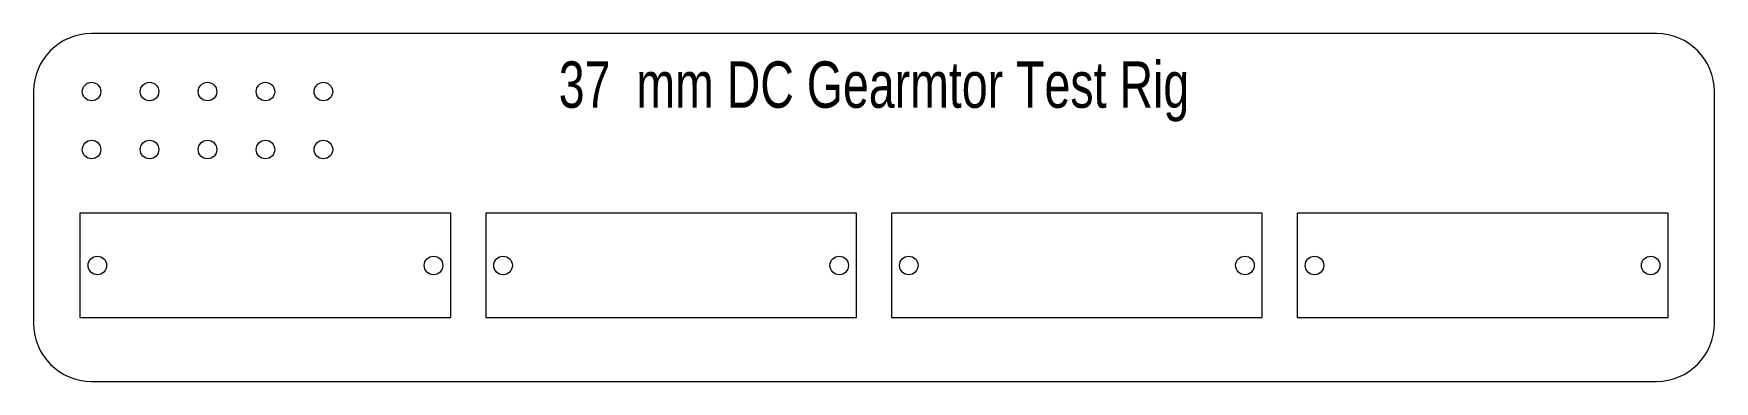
# Model space of a CAD drawing. Header units: millimetres. Extents: x -10 to 280, y -10 to 50.
import ezdxf

# ---------------------------------------------------------------- set-up
doc = ezdxf.new("R2010")
doc.units = ezdxf.units.MM
doc.layers.add('cut', color=7, linetype='CONTINUOUS', lineweight=0, true_color=0x000000)
doc.layers.add('etch', color=1, linetype='CONTINUOUS', lineweight=0, true_color=0xff0000)
doc.styles.get("Standard").update_dxf_attribs({"font": 'txt', "width": 0.75})

msp = doc.modelspace()

# ---------------------------------------------------------------- linework, layer by layer
at = {"layer": 'cut'}
for p, q in [((270, 50), (0, 50)), ((-10, 40), (-10, 0)), ((280, 0), (280, 40)), ((0, -10), (270, -10))]:
    msp.add_line(p, q, dxfattribs=at)
for centre in [(0, 40), (10, 40), (20, 40), (30, 40), (40, 40), (0, 30), (10, 30), (20, 30), (30, 30), (40, 30), (1, 10), (59, 10), (71, 10), (129, 10), (141, 10), (199, 10), (211, 10), (269, 10)]:
    msp.add_circle(centre, 1.6, dxfattribs=at)
for centre, start, end in [((0, 40), 90, 180), ((270, 40), 0, 90), ((0, 0), 180, 270), ((270, 0), 270, 0)]:
    msp.add_arc(centre, 10, start, end, dxfattribs=at)
at = {"layer": 'etch'}
for p, q in [((62, 19), (-2, 19)), ((-2, 19), (-2, 1)), ((62, 1), (62, 19)), ((132, 19), (68, 19)), ((68, 19), (68, 1)), ((132, 1), (132, 19)), ((202, 19), (138, 19)), ((138, 19), (138, 1)), ((202, 1), (202, 19)), ((272, 19), (208, 19)), ((208, 19), (208, 1)), ((272, 1), (272, 19)), ((-2, 1), (62, 1)), ((68, 1), (132, 1)), ((138, 1), (202, 1)), ((208, 1), (272, 1))]:
    msp.add_line(p, q, dxfattribs=at)

# ---------------------------------------------------------------- texts
at = {"layer": 'etch', "insert": (135, 40), "char_height": 8, "width": 100, "attachment_point": 5}
msp.add_mtext('37\\~\\~mm\\~DC\\~Gearmtor\\~Test\\~Rig', dxfattribs=at)

doc.saveas('drawing.dxf')
